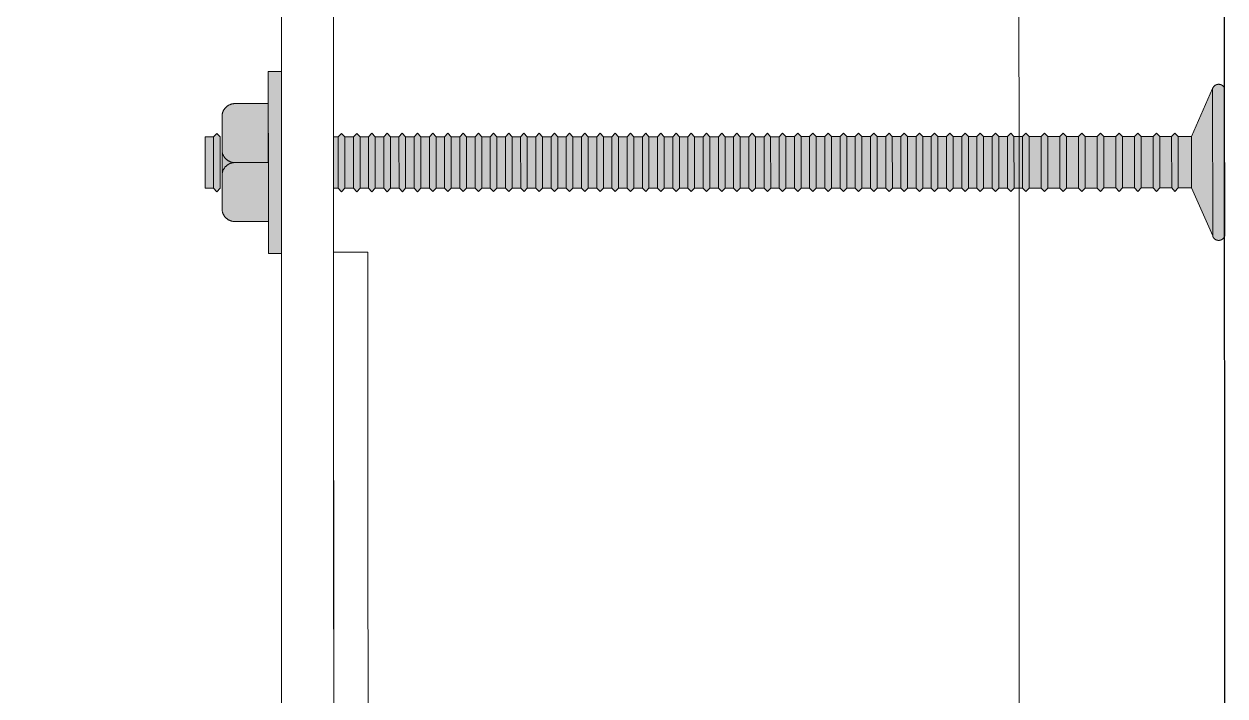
# Model space of a CAD drawing. Header units: metres. Extents: x 19 to 230, y -653 to -519.
# Drawn here: x 28.1587 to 28.2287, y -529.9004 to -529.8612 of the extents above; entities that cross this region are included whole.
import ezdxf

# ---------------------------------------------------------------- set-up
doc = ezdxf.new("R2010")
doc.units = ezdxf.units.M
doc.header["$LTSCALE"] = 0.0125
for name, color, linetype, lineweight in [('03Aussenhaut', 30, 'Continuous', 30), ('05Fenster', 171, 'Continuous', 15), ('Befestigung', 253, 'Continuous', 5), ('Fenster', 65, 'Continuous', 5), ('Platten', 2, 'Continuous', 15), ('UProfil', 153, 'Continuous', 20)]:
    doc.layers.add(name, color=color, linetype=linetype, lineweight=lineweight)

# ---------------------------------------------------------------- blocks, each defined once
blk = doc.blocks.new('ElementFe seite')
at = {"layer": 'Befestigung', "linetype": 'Continuous', "lineweight": 0}
h = blk.add_hatch(color=256, dxfattribs=at)
h.paths.add_polyline_path([(-3.042, 61.789), (-3.807, 61.789), (-3.807, 51.184), (-3.042, 51.184)])
h.paths.add_polyline_path([(-3.807, 59.928), (-5.76, 59.928), (-5.786, 59.927), (-5.811, 59.926), (-5.837, 59.924), (-5.862, 59.921), (-5.887, 59.917), (-5.913, 59.912), (-5.938, 59.906), (-5.962, 59.9), (-5.987, 59.892), (-6.011, 59.884), (-6.035, 59.875), (-6.059, 59.866), (-6.082, 59.855), (-6.105, 59.844), (-6.128, 59.831), (-6.15, 59.818), (-6.171, 59.805), (-6.193, 59.79), (-6.213, 59.775), (-6.233, 59.759), (-6.253, 59.743), (-6.272, 59.726), (-6.29, 59.708), (-6.308, 59.69), (-6.325, 59.671), (-6.342, 59.651), (-6.358, 59.631), (-6.373, 59.61), (-6.387, 59.589), (-6.401, 59.567), (-6.414, 59.545), (-6.426, 59.523), (-6.437, 59.5), (-6.448, 59.476), (-6.458, 59.453), (-6.467, 59.429), (-6.475, 59.405), (-6.482, 59.38), (-6.489, 59.355), (-6.494, 59.33), (-6.499, 59.305), (-6.503, 59.28), (-6.506, 59.254), (-6.508, 59.229), (-6.51, 59.203), (-6.51, 59.178), (-6.51, 57.239), (-6.51, 57.213), (-6.508, 57.188), (-6.506, 57.162), (-6.503, 57.137), (-6.499, 57.111), (-6.494, 57.086), (-6.489, 57.061), (-6.482, 57.037), (-6.475, 57.012), (-6.467, 56.988), (-6.458, 56.964), (-6.448, 56.94), (-6.437, 56.917), (-6.426, 56.894), (-6.414, 56.871), (-6.401, 56.849), (-6.387, 56.828), (-6.373, 56.806), (-6.358, 56.786), (-6.342, 56.766), (-6.325, 56.746), (-6.308, 56.727), (-6.29, 56.709), (-6.272, 56.691), (-6.253, 56.674), (-6.233, 56.657), (-6.213, 56.641), (-6.193, 56.626), (-6.171, 56.612), (-6.15, 56.598), (-6.128, 56.585), (-6.105, 56.573), (-6.082, 56.562), (-6.059, 56.551), (-6.035, 56.541), (-6.011, 56.532), (-5.987, 56.524), (-5.962, 56.517), (-5.938, 56.51), (-5.913, 56.505), (-5.887, 56.5), (-5.862, 56.496), (-5.837, 56.493), (-5.811, 56.491), (-5.786, 56.489), (-5.76, 56.489), (-3.807, 56.489)])
h.paths.add_polyline_path([(-3.807, 56.489), (-5.76, 56.489), (-5.786, 56.488), (-5.811, 56.487), (-5.837, 56.485), (-5.862, 56.482), (-5.887, 56.478), (-5.913, 56.473), (-5.938, 56.468), (-5.962, 56.461), (-5.987, 56.454), (-6.011, 56.446), (-6.035, 56.437), (-6.059, 56.427), (-6.082, 56.416), (-6.105, 56.405), (-6.128, 56.393), (-6.15, 56.38), (-6.171, 56.366), (-6.193, 56.352), (-6.213, 56.336), (-6.233, 56.321), (-6.253, 56.304), (-6.272, 56.287), (-6.29, 56.269), (-6.308, 56.251), (-6.325, 56.232), (-6.342, 56.212), (-6.358, 56.192), (-6.373, 56.171), (-6.387, 56.15), (-6.401, 56.129), (-6.414, 56.106), (-6.426, 56.084), (-6.437, 56.061), (-6.448, 56.038), (-6.458, 56.014), (-6.467, 55.99), (-6.475, 55.966), (-6.482, 55.941), (-6.489, 55.916), (-6.494, 55.891), (-6.499, 55.866), (-6.503, 55.841), (-6.506, 55.816), (-6.508, 55.79), (-6.51, 55.764), (-6.51, 55.739), (-6.51, 53.8), (-6.51, 53.775), (-6.508, 53.749), (-6.506, 53.723), (-6.503, 53.698), (-6.499, 53.673), (-6.494, 53.648), (-6.489, 53.623), (-6.482, 53.598), (-6.475, 53.573), (-6.467, 53.549), (-6.458, 53.525), (-6.448, 53.501), (-6.437, 53.478), (-6.426, 53.455), (-6.414, 53.433), (-6.401, 53.41), (-6.387, 53.389), (-6.373, 53.368), (-6.358, 53.347), (-6.342, 53.327), (-6.325, 53.307), (-6.308, 53.288), (-6.29, 53.27), (-6.272, 53.252), (-6.253, 53.235), (-6.233, 53.218), (-6.213, 53.203), (-6.193, 53.187), (-6.171, 53.173), (-6.15, 53.159), (-6.128, 53.146), (-6.105, 53.134), (-6.082, 53.123), (-6.059, 53.112), (-6.035, 53.102), (-6.011, 53.093), (-5.987, 53.085), (-5.962, 53.078), (-5.938, 53.071), (-5.913, 53.066), (-5.887, 53.061), (-5.862, 53.057), (-5.837, 53.054), (-5.811, 53.052), (-5.786, 53.051), (-5.76, 53.05), (-3.807, 53.05)])
h.paths.add_polyline_path([(-6.071, 56.556), (-6.117, 56.579), (-6.161, 56.605), (-6.203, 56.633), (-6.243, 56.665), (-6.281, 56.699), (-6.317, 56.736), (-6.35, 56.775), (-6.38, 56.817), (-6.408, 56.86), (-6.432, 56.905), (-6.453, 56.952), (-6.471, 57), (-6.486, 57.049), (-6.497, 57.099), (-6.505, 57.149), (-6.51, 57.208), (-6.51, 55.756), (-6.508, 55.803), (-6.502, 55.854), (-6.492, 55.904), (-6.479, 55.954), (-6.463, 56.002), (-6.443, 56.05), (-6.42, 56.095), (-6.394, 56.14), (-6.366, 56.182), (-6.334, 56.222), (-6.3, 56.26), (-6.263, 56.296), (-6.224, 56.329), (-6.182, 56.359), (-6.139, 56.387), (-6.094, 56.411), (-6.047, 56.432), (-5.999, 56.45), (-5.95, 56.465), (-5.9, 56.476), (-5.849, 56.484), (-5.786, 56.489), (-5.824, 56.491), (-5.875, 56.497), (-5.925, 56.507), (-5.975, 56.52), (-6.023, 56.536)])
h.paths.add_polyline_path([(-6.614, 57.989), (-6.808, 58.189), (-7.002, 57.989), (-7.002, 54.989), (-6.808, 54.786), (-6.614, 54.989)])
h.paths.add_polyline_path([(-7.002, 57.989), (-7.502, 57.989), (-7.502, 54.989), (-7.002, 54.989)])
at = {"layer": 'Befestigung', "linetype": 'Continuous', "lineweight": 0, "extrusion": (0, 0, -1)}
for points in [[(-52, 60.789), (-52, 52.184), (-51.998, 52.178), (-51.995, 52.172), (-51.992, 52.166), (-51.989, 52.159), (-51.987, 52.153), (-51.983, 52.147), (-51.98, 52.141), (-51.977, 52.135), (-51.974, 52.129), (-51.97, 52.123), (-51.966, 52.117), (-51.962, 52.111), (-51.959, 52.106), (-51.954, 52.1), (-51.95, 52.094), (-51.946, 52.089), (-51.942, 52.083), (-51.937, 52.077), (-51.932, 52.072), (-51.928, 52.067), (-51.923, 52.061), (-51.918, 52.056), (-51.913, 52.051), (-51.907, 52.046), (-51.902, 52.041), (-51.897, 52.036), (-51.891, 52.032), (-51.886, 52.027), (-51.88, 52.023), (-51.874, 52.018), (-51.868, 52.014), (-51.862, 52.01), (-51.856, 52.006), (-51.85, 52.002), (-51.844, 51.998), (-51.838, 51.994), (-51.831, 51.991), (-51.825, 51.987), (-51.819, 51.984), (-51.812, 51.981), (-51.806, 51.978), (-51.799, 51.975), (-51.792, 51.972), (-51.786, 51.969), (-51.779, 51.967), (-51.772, 51.964), (-51.765, 51.962), (-51.759, 51.96), (-51.752, 51.958), (-51.745, 51.956), (-51.738, 51.954), (-51.731, 51.953), (-51.724, 51.951), (-51.718, 51.95), (-51.711, 51.949), (-51.704, 51.948), (-51.697, 51.947), (-51.69, 51.946), (-51.684, 51.945), (-51.677, 51.945), (-51.67, 51.944), (-51.663, 51.944), (-51.657, 51.944), (-51.65, 51.944), (-51.643, 51.944), (-51.637, 51.944), (-51.63, 51.944), (-51.623, 51.945), (-51.616, 51.945), (-51.61, 51.946), (-51.603, 51.947), (-51.596, 51.948), (-51.589, 51.949), (-51.582, 51.95), (-51.576, 51.951), (-51.569, 51.953), (-51.562, 51.954), (-51.555, 51.956), (-51.548, 51.958), (-51.541, 51.96), (-51.535, 51.962), (-51.528, 51.964), (-51.521, 51.967), (-51.514, 51.969), (-51.508, 51.972), (-51.501, 51.975), (-51.494, 51.978), (-51.488, 51.981), (-51.481, 51.984), (-51.475, 51.987), (-51.469, 51.991), (-51.462, 51.994), (-51.456, 51.998), (-51.45, 52.002), (-51.444, 52.006), (-51.438, 52.01), (-51.432, 52.014), (-51.426, 52.018), (-51.42, 52.023), (-51.414, 52.027), (-51.409, 52.032), (-51.403, 52.036), (-51.398, 52.041), (-51.393, 52.046), (-51.387, 52.051), (-51.382, 52.056), (-51.377, 52.061), (-51.372, 52.067), (-51.368, 52.072), (-51.363, 52.077), (-51.358, 52.083), (-51.354, 52.089), (-51.35, 52.094), (-51.346, 52.1), (-51.341, 52.106), (-51.338, 52.111), (-51.334, 52.117), (-51.33, 52.123), (-51.326, 52.129), (-51.323, 52.135), (-51.32, 52.141), (-51.317, 52.147), (-51.313, 52.153), (-51.311, 52.159), (-51.308, 52.166), (-51.305, 52.172), (-51.302, 52.178), (-51.3, 52.184), (-51.3, 60.789), (-51.302, 60.795), (-51.304, 60.802), (-51.307, 60.808), (-51.309, 60.815), (-51.312, 60.821), (-51.314, 60.828), (-51.317, 60.834), (-51.32, 60.841), (-51.324, 60.847), (-51.327, 60.853), (-51.33, 60.86), (-51.334, 60.866), (-51.338, 60.872), (-51.342, 60.878), (-51.346, 60.884), (-51.35, 60.89), (-51.354, 60.896), (-51.358, 60.902), (-51.363, 60.908), (-51.367, 60.914), (-51.372, 60.919), (-51.377, 60.925), (-51.382, 60.931), (-51.387, 60.936), (-51.393, 60.941), (-51.398, 60.946), (-51.404, 60.952), (-51.409, 60.957), (-51.415, 60.961), (-51.421, 60.966), (-51.427, 60.971), (-51.433, 60.975), (-51.439, 60.98), (-51.445, 60.984), (-51.451, 60.988), (-51.458, 60.992), (-51.464, 60.996), (-51.47, 61), (-51.477, 61.003), (-51.484, 61.007), (-51.49, 61.01), (-51.497, 61.013), (-51.504, 61.016), (-51.511, 61.019), (-51.518, 61.022), (-51.525, 61.025), (-51.531, 61.027), (-51.538, 61.029), (-51.545, 61.032), (-51.552, 61.034), (-51.559, 61.035), (-51.566, 61.037), (-51.574, 61.039), (-51.581, 61.04), (-51.588, 61.041), (-51.595, 61.043), (-51.602, 61.044), (-51.609, 61.045), (-51.616, 61.045), (-51.623, 61.046), (-51.629, 61.046), (-51.636, 61.047), (-51.643, 61.047), (-51.65, 61.047), (-51.657, 61.047), (-51.664, 61.047), (-51.671, 61.046), (-51.677, 61.046), (-51.684, 61.045), (-51.691, 61.045), (-51.698, 61.044), (-51.705, 61.043), (-51.712, 61.041), (-51.719, 61.04), (-51.726, 61.039), (-51.734, 61.037), (-51.741, 61.035), (-51.748, 61.034), (-51.755, 61.032), (-51.762, 61.029), (-51.769, 61.027), (-51.775, 61.025), (-51.782, 61.022), (-51.789, 61.019), (-51.796, 61.016), (-51.803, 61.013), (-51.81, 61.01), (-51.816, 61.007), (-51.823, 61.003), (-51.83, 61), (-51.836, 60.996), (-51.842, 60.992), (-51.849, 60.988), (-51.855, 60.984), (-51.861, 60.98), (-51.867, 60.975), (-51.873, 60.971), (-51.879, 60.966), (-51.885, 60.961), (-51.891, 60.957), (-51.896, 60.952), (-51.902, 60.946), (-51.907, 60.941), (-51.913, 60.936), (-51.918, 60.931), (-51.923, 60.925), (-51.928, 60.919), (-51.933, 60.914), (-51.937, 60.908), (-51.942, 60.902), (-51.946, 60.896), (-51.95, 60.89), (-51.954, 60.884), (-51.958, 60.878), (-51.962, 60.872), (-51.966, 60.866), (-51.97, 60.86), (-51.973, 60.853), (-51.976, 60.847), (-51.98, 60.841), (-51.983, 60.834), (-51.986, 60.828), (-51.988, 60.821), (-51.991, 60.815), (-51.993, 60.808), (-51.996, 60.802), (-51.998, 60.795)], [(-51.3, 60.789), (-51.3, 52.184), (-50.057, 54.989), (-50.057, 57.989)], [(-0.655, 57.989), (-0.655, 54.989), (-0.462, 54.786), (-0.268, 54.989), (-0.268, 57.989), (-0.462, 58.189)], [(-1.543, 57.989), (-1.543, 54.989), (-1.349, 54.786), (-1.155, 54.989), (-1.155, 57.989), (-1.349, 58.189)], [(-2.431, 57.989), (-2.431, 54.989), (-2.237, 54.786), (-2.043, 54.989), (-2.043, 57.989), (-2.237, 58.189)], [(-3.318, 57.989), (-3.318, 54.989), (-3.124, 54.786), (-2.931, 54.989), (-2.931, 57.989), (-3.124, 58.189)], [(-4.206, 57.989), (-4.206, 54.989), (-4.012, 54.786), (-3.818, 54.989), (-3.818, 57.989), (-4.012, 58.189)], [(-5.093, 57.989), (-5.093, 54.989), (-4.899, 54.786), (-4.706, 54.989), (-4.706, 57.989), (-4.899, 58.189)], [(-5.981, 57.989), (-5.981, 54.989), (-5.787, 54.786), (-5.593, 54.989), (-5.593, 57.989), (-5.787, 58.189)], [(-6.868, 57.989), (-6.868, 54.989), (-6.675, 54.786), (-6.481, 54.989), (-6.481, 57.989), (-6.675, 58.189)], [(-7.756, 57.989), (-7.756, 54.989), (-7.562, 54.786), (-7.368, 54.989), (-7.368, 57.989), (-7.562, 58.189)], [(-8.643, 57.989), (-8.643, 54.989), (-8.45, 54.786), (-8.256, 54.989), (-8.256, 57.989), (-8.45, 58.189)], [(-9.531, 57.989), (-9.531, 54.989), (-9.337, 54.786), (-9.143, 54.989), (-9.143, 57.989), (-9.337, 58.189)], [(-10.418, 57.989), (-10.418, 54.989), (-10.225, 54.786), (-10.031, 54.989), (-10.031, 57.989), (-10.225, 58.189)], [(-11.306, 57.989), (-11.306, 54.989), (-11.112, 54.786), (-10.918, 54.989), (-10.918, 57.989), (-11.112, 58.189)], [(-12.194, 57.989), (-12.194, 54.989), (-12, 54.786), (-11.806, 54.989), (-11.806, 57.989), (-12, 58.189)], [(-13.081, 57.989), (-13.081, 54.989), (-12.887, 54.786), (-12.694, 54.989), (-12.694, 57.989), (-12.887, 58.189)], [(-13.969, 57.989), (-13.969, 54.989), (-13.775, 54.786), (-13.581, 54.989), (-13.581, 57.989), (-13.775, 58.189)], [(-14.856, 57.989), (-14.856, 54.989), (-14.662, 54.786), (-14.469, 54.989), (-14.469, 57.989), (-14.662, 58.189)], [(-15.744, 57.989), (-15.744, 54.989), (-15.55, 54.786), (-15.356, 54.989), (-15.356, 57.989), (-15.55, 58.189)], [(-16.631, 57.989), (-16.631, 54.989), (-16.437, 54.786), (-16.244, 54.989), (-16.244, 57.989), (-16.437, 58.189)], [(-17.519, 57.989), (-17.519, 54.989), (-17.325, 54.786), (-17.131, 54.989), (-17.131, 57.989), (-17.325, 58.189)], [(-18.406, 57.989), (-18.406, 54.989), (-18.213, 54.786), (-18.019, 54.989), (-18.019, 57.989), (-18.213, 58.189)], [(-19.294, 57.989), (-19.294, 54.989), (-19.1, 54.786), (-18.906, 54.989), (-18.906, 57.989), (-19.1, 58.189)], [(-20.181, 57.989), (-20.181, 54.989), (-19.988, 54.786), (-19.794, 54.989), (-19.794, 57.989), (-19.988, 58.189)], [(-21.069, 57.989), (-21.069, 54.989), (-20.875, 54.786), (-20.681, 54.989), (-20.681, 57.989), (-20.875, 58.189)], [(-21.956, 57.989), (-21.956, 54.989), (-21.763, 54.786), (-21.569, 54.989), (-21.569, 57.989), (-21.763, 58.189)], [(-22.844, 57.989), (-22.844, 54.989), (-22.65, 54.786), (-22.456, 54.989), (-22.456, 57.989), (-22.65, 58.189)], [(-23.732, 57.989), (-23.732, 54.989), (-23.538, 54.786), (-23.344, 54.989), (-23.344, 57.989), (-23.538, 58.189)], [(-24.619, 57.989), (-24.619, 54.989), (-24.425, 54.786), (-24.232, 54.989), (-24.232, 57.989), (-24.425, 58.189)], [(-25.507, 57.989), (-25.507, 54.989), (-25.313, 54.786), (-25.119, 54.989), (-25.119, 57.989), (-25.313, 58.189)], [(-26.394, 57.989), (-26.394, 54.989), (-26.2, 54.786), (-26.007, 54.989), (-26.007, 57.989), (-26.2, 58.189)], [(-27.282, 57.989), (-27.282, 54.989), (-27.088, 54.786), (-26.894, 54.989), (-26.894, 57.989), (-27.088, 58.189)], [(-28.169, 57.989), (-28.169, 54.989), (-27.975, 54.786), (-27.782, 54.989), (-27.782, 57.989), (-27.975, 58.189)], [(-29.057, 57.989), (-29.057, 54.989), (-28.863, 54.786), (-28.669, 54.989), (-28.669, 57.989), (-28.863, 58.189)], [(-29.944, 57.989), (-29.944, 54.989), (-29.751, 54.786), (-29.557, 54.989), (-29.557, 57.989), (-29.751, 58.189)], [(-30.832, 57.989), (-30.832, 54.989), (-30.638, 54.786), (-30.444, 54.989), (-30.444, 57.989), (-30.638, 58.189)], [(-31.719, 57.989), (-31.719, 54.989), (-31.526, 54.786), (-31.332, 54.989), (-31.332, 57.989), (-31.526, 58.189)], [(-32.607, 57.989), (-32.607, 54.989), (-32.413, 54.786), (-32.219, 54.989), (-32.219, 57.989), (-32.413, 58.189)], [(-33.494, 57.989), (-33.494, 54.989), (-33.301, 54.786), (-33.107, 54.989), (-33.107, 57.989), (-33.301, 58.189)], [(-34.382, 57.989), (-34.382, 54.989), (-34.188, 54.786), (-33.994, 54.989), (-33.994, 57.989), (-34.188, 58.189)], [(-35.27, 57.989), (-35.27, 54.989), (-35.076, 54.786), (-34.882, 54.989), (-34.882, 57.989), (-35.076, 58.189)], [(-36.157, 57.989), (-36.157, 54.989), (-35.963, 54.786), (-35.77, 54.989), (-35.77, 57.989), (-35.963, 58.189)], [(-37.045, 57.989), (-37.045, 54.989), (-36.851, 54.786), (-36.657, 54.989), (-36.657, 57.989), (-36.851, 58.189)], [(-37.932, 57.989), (-37.932, 54.989), (-37.738, 54.786), (-37.545, 54.989), (-37.545, 57.989), (-37.738, 58.189)], [(-38.82, 57.989), (-38.82, 54.989), (-38.626, 54.786), (-38.432, 54.989), (-38.432, 57.989), (-38.626, 58.189)], [(-39.707, 57.989), (-39.707, 54.989), (-39.514, 54.786), (-39.32, 54.989), (-39.32, 57.989), (-39.514, 58.189)], [(-40.595, 57.989), (-40.595, 54.989), (-40.401, 54.786), (-40.207, 54.989), (-40.207, 57.989), (-40.401, 58.189)], [(-41.682, 57.989), (-41.682, 54.989), (-41.489, 54.786), (-41.295, 54.989), (-41.295, 57.989), (-41.489, 58.189)], [(-42.77, 57.989), (-42.77, 54.989), (-42.576, 54.786), (-42.382, 54.989), (-42.382, 57.989), (-42.576, 58.189)], [(-43.857, 57.989), (-43.857, 54.989), (-43.664, 54.786), (-43.47, 54.989), (-43.47, 57.989), (-43.664, 58.189)], [(-44.945, 57.989), (-44.945, 54.989), (-44.751, 54.786), (-44.557, 54.989), (-44.557, 57.989), (-44.751, 58.189)], [(-46.033, 57.989), (-46.033, 54.989), (-45.839, 54.786), (-45.645, 54.989), (-45.645, 57.989), (-45.839, 58.189)], [(-47.12, 57.989), (-47.12, 54.989), (-46.926, 54.786), (-46.733, 54.989), (-46.733, 57.989), (-46.926, 58.189)], [(-48.208, 57.989), (-48.208, 54.989), (-48.014, 54.786), (-47.82, 54.989), (-47.82, 57.989), (-48.014, 58.189)], [(-49.295, 57.989), (-49.295, 54.989), (-49.101, 54.786), (-48.908, 54.989), (-48.908, 57.989), (-49.101, 58.189)], [(-0.268, 57.989), (-0.268, 54.989), (0, 54.989), (0, 57.989)], [(-1.155, 57.989), (-1.155, 54.989), (-0.655, 54.989), (-0.655, 57.989)], [(-2.043, 57.989), (-2.043, 54.989), (-1.543, 54.989), (-1.543, 57.989)], [(-2.931, 57.989), (-2.931, 54.989), (-2.431, 54.989), (-2.431, 57.989)], [(-3.818, 57.989), (-3.818, 54.989), (-3.318, 54.989), (-3.318, 57.989)], [(-4.706, 57.989), (-4.706, 54.989), (-4.206, 54.989), (-4.206, 57.989)], [(-5.593, 57.989), (-5.593, 54.989), (-5.093, 54.989), (-5.093, 57.989)], [(-6.481, 57.989), (-6.481, 54.989), (-5.981, 54.989), (-5.981, 57.989)], [(-7.368, 57.989), (-7.368, 54.989), (-6.868, 54.989), (-6.868, 57.989)], [(-8.256, 57.989), (-8.256, 54.989), (-7.756, 54.989), (-7.756, 57.989)], [(-9.143, 57.989), (-9.143, 54.989), (-8.643, 54.989), (-8.643, 57.989)], [(-10.031, 57.989), (-10.031, 54.989), (-9.531, 54.989), (-9.531, 57.989)], [(-10.918, 57.989), (-10.918, 54.989), (-10.418, 54.989), (-10.418, 57.989)], [(-11.806, 57.989), (-11.806, 54.989), (-11.306, 54.989), (-11.306, 57.989)], [(-12.694, 57.989), (-12.694, 54.989), (-12.194, 54.989), (-12.194, 57.989)], [(-13.581, 57.989), (-13.581, 54.989), (-13.081, 54.989), (-13.081, 57.989)], [(-14.469, 57.989), (-14.469, 54.989), (-13.969, 54.989), (-13.969, 57.989)], [(-15.356, 57.989), (-15.356, 54.989), (-14.856, 54.989), (-14.856, 57.989)], [(-16.244, 57.989), (-16.244, 54.989), (-15.744, 54.989), (-15.744, 57.989)], [(-17.131, 57.989), (-17.131, 54.989), (-16.631, 54.989), (-16.631, 57.989)], [(-18.019, 57.989), (-18.019, 54.989), (-17.519, 54.989), (-17.519, 57.989)], [(-18.906, 57.989), (-18.906, 54.989), (-18.406, 54.989), (-18.406, 57.989)], [(-19.794, 57.989), (-19.794, 54.989), (-19.294, 54.989), (-19.294, 57.989)], [(-20.681, 57.989), (-20.681, 54.989), (-20.181, 54.989), (-20.181, 57.989)], [(-21.569, 57.989), (-21.569, 54.989), (-21.069, 54.989), (-21.069, 57.989)], [(-22.456, 57.989), (-22.456, 54.989), (-21.956, 54.989), (-21.956, 57.989)], [(-23.344, 57.989), (-23.344, 54.989), (-22.844, 54.989), (-22.844, 57.989)], [(-24.232, 57.989), (-24.232, 54.989), (-23.732, 54.989), (-23.732, 57.989)], [(-25.119, 57.989), (-25.119, 54.989), (-24.619, 54.989), (-24.619, 57.989)], [(-26.007, 57.989), (-26.007, 54.989), (-25.507, 54.989), (-25.507, 57.989)], [(-26.894, 57.989), (-26.894, 54.989), (-26.394, 54.989), (-26.394, 57.989)], [(-27.782, 57.989), (-27.782, 54.989), (-27.282, 54.989), (-27.282, 57.989)], [(-28.669, 57.989), (-28.669, 54.989), (-28.169, 54.989), (-28.169, 57.989)], [(-29.557, 57.989), (-29.557, 54.989), (-29.057, 54.989), (-29.057, 57.989)], [(-30.444, 57.989), (-30.444, 54.989), (-29.944, 54.989), (-29.944, 57.989)], [(-31.332, 57.989), (-31.332, 54.989), (-30.832, 54.989), (-30.832, 57.989)], [(-32.219, 57.989), (-32.219, 54.989), (-31.719, 54.989), (-31.719, 57.989)], [(-33.107, 57.989), (-33.107, 54.989), (-32.607, 54.989), (-32.607, 57.989)], [(-33.994, 57.989), (-33.994, 54.989), (-33.494, 54.989), (-33.494, 57.989)], [(-34.882, 57.989), (-34.882, 54.989), (-34.382, 54.989), (-34.382, 57.989)], [(-35.77, 57.989), (-35.77, 54.989), (-35.27, 54.989), (-35.27, 57.989)], [(-36.657, 57.989), (-36.657, 54.989), (-36.157, 54.989), (-36.157, 57.989)], [(-37.545, 57.989), (-37.545, 54.989), (-37.045, 54.989), (-37.045, 57.989)], [(-38.432, 57.989), (-38.432, 54.989), (-37.932, 54.989), (-37.932, 57.989)], [(-39.32, 57.989), (-39.32, 54.989), (-38.82, 54.989), (-38.82, 57.989)], [(-40.207, 57.989), (-40.207, 54.989), (-39.707, 54.989), (-39.707, 57.989)], [(-41.295, 57.989), (-41.295, 54.989), (-40.595, 54.989), (-40.595, 57.989)], [(-42.382, 57.989), (-42.382, 54.989), (-41.682, 54.989), (-41.682, 57.989)], [(-43.47, 57.989), (-43.47, 54.989), (-42.77, 54.989), (-42.77, 57.989)], [(-44.557, 57.989), (-44.557, 54.989), (-43.857, 54.989), (-43.857, 57.989)], [(-45.645, 57.989), (-45.645, 54.989), (-44.945, 54.989), (-44.945, 57.989)], [(-46.733, 57.989), (-46.733, 54.989), (-46.033, 54.989), (-46.033, 57.989)], [(-47.82, 57.989), (-47.82, 54.989), (-47.12, 54.989), (-47.12, 57.989)], [(-48.908, 57.989), (-48.908, 54.989), (-48.208, 54.989), (-48.208, 57.989)], [(-50.057, 57.989), (-50.057, 54.989), (-49.295, 54.989), (-49.295, 57.989)]]:
    blk.add_hatch(color=256, dxfattribs=at).paths.add_polyline_path(points, flags=0)
at = {"layer": 'Befestigung', "linetype": 'Continuous', "lineweight": 5}
for points in [[(-3.042, 61.789), (-3.042, 51.184), (-3.807, 51.184), (-3.807, 61.789)], [(51.3, 60.789), (51.3, 52.184), (50.057, 54.989), (50.057, 57.989)], [(-6.614, 57.989), (-6.614, 54.989), (-6.808, 54.786), (-7.002, 54.989), (-7.002, 57.989), (-6.808, 58.189)], [(0.655, 57.989), (0.655, 54.989), (0.462, 54.786), (0.268, 54.989), (0.268, 57.989), (0.462, 58.189)], [(1.543, 57.989), (1.543, 54.989), (1.349, 54.786), (1.155, 54.989), (1.155, 57.989), (1.349, 58.189)], [(2.431, 57.989), (2.431, 54.989), (2.237, 54.786), (2.043, 54.989), (2.043, 57.989), (2.237, 58.189)], [(3.318, 57.989), (3.318, 54.989), (3.124, 54.786), (2.931, 54.989), (2.931, 57.989), (3.124, 58.189)], [(4.206, 57.989), (4.206, 54.989), (4.012, 54.786), (3.818, 54.989), (3.818, 57.989), (4.012, 58.189)], [(5.093, 57.989), (5.093, 54.989), (4.899, 54.786), (4.706, 54.989), (4.706, 57.989), (4.899, 58.189)], [(5.981, 57.989), (5.981, 54.989), (5.787, 54.786), (5.593, 54.989), (5.593, 57.989), (5.787, 58.189)], [(6.868, 57.989), (6.868, 54.989), (6.675, 54.786), (6.481, 54.989), (6.481, 57.989), (6.675, 58.189)], [(7.756, 57.989), (7.756, 54.989), (7.562, 54.786), (7.368, 54.989), (7.368, 57.989), (7.562, 58.189)], [(8.643, 57.989), (8.643, 54.989), (8.45, 54.786), (8.256, 54.989), (8.256, 57.989), (8.45, 58.189)], [(9.531, 57.989), (9.531, 54.989), (9.337, 54.786), (9.143, 54.989), (9.143, 57.989), (9.337, 58.189)], [(10.418, 57.989), (10.418, 54.989), (10.225, 54.786), (10.031, 54.989), (10.031, 57.989), (10.225, 58.189)], [(11.306, 57.989), (11.306, 54.989), (11.112, 54.786), (10.918, 54.989), (10.918, 57.989), (11.112, 58.189)], [(12.194, 57.989), (12.194, 54.989), (12, 54.786), (11.806, 54.989), (11.806, 57.989), (12, 58.189)], [(13.081, 57.989), (13.081, 54.989), (12.887, 54.786), (12.694, 54.989), (12.694, 57.989), (12.887, 58.189)], [(13.969, 57.989), (13.969, 54.989), (13.775, 54.786), (13.581, 54.989), (13.581, 57.989), (13.775, 58.189)], [(14.856, 57.989), (14.856, 54.989), (14.662, 54.786), (14.469, 54.989), (14.469, 57.989), (14.662, 58.189)], [(15.744, 57.989), (15.744, 54.989), (15.55, 54.786), (15.356, 54.989), (15.356, 57.989), (15.55, 58.189)], [(16.631, 57.989), (16.631, 54.989), (16.437, 54.786), (16.244, 54.989), (16.244, 57.989), (16.437, 58.189)], [(17.519, 57.989), (17.519, 54.989), (17.325, 54.786), (17.131, 54.989), (17.131, 57.989), (17.325, 58.189)], [(18.406, 57.989), (18.406, 54.989), (18.213, 54.786), (18.019, 54.989), (18.019, 57.989), (18.213, 58.189)], [(19.294, 57.989), (19.294, 54.989), (19.1, 54.786), (18.906, 54.989), (18.906, 57.989), (19.1, 58.189)], [(20.181, 57.989), (20.181, 54.989), (19.988, 54.786), (19.794, 54.989), (19.794, 57.989), (19.988, 58.189)], [(21.069, 57.989), (21.069, 54.989), (20.875, 54.786), (20.681, 54.989), (20.681, 57.989), (20.875, 58.189)], [(21.956, 57.989), (21.956, 54.989), (21.763, 54.786), (21.569, 54.989), (21.569, 57.989), (21.763, 58.189)], [(22.844, 57.989), (22.844, 54.989), (22.65, 54.786), (22.456, 54.989), (22.456, 57.989), (22.65, 58.189)], [(23.732, 57.989), (23.732, 54.989), (23.538, 54.786), (23.344, 54.989), (23.344, 57.989), (23.538, 58.189)], [(24.619, 57.989), (24.619, 54.989), (24.425, 54.786), (24.232, 54.989), (24.232, 57.989), (24.425, 58.189)], [(25.507, 57.989), (25.507, 54.989), (25.313, 54.786), (25.119, 54.989), (25.119, 57.989), (25.313, 58.189)], [(26.394, 57.989), (26.394, 54.989), (26.2, 54.786), (26.007, 54.989), (26.007, 57.989), (26.2, 58.189)], [(27.282, 57.989), (27.282, 54.989), (27.088, 54.786), (26.894, 54.989), (26.894, 57.989), (27.088, 58.189)], [(28.169, 57.989), (28.169, 54.989), (27.975, 54.786), (27.782, 54.989), (27.782, 57.989), (27.975, 58.189)], [(29.057, 57.989), (29.057, 54.989), (28.863, 54.786), (28.669, 54.989), (28.669, 57.989), (28.863, 58.189)], [(29.944, 57.989), (29.944, 54.989), (29.751, 54.786), (29.557, 54.989), (29.557, 57.989), (29.751, 58.189)], [(30.832, 57.989), (30.832, 54.989), (30.638, 54.786), (30.444, 54.989), (30.444, 57.989), (30.638, 58.189)], [(31.719, 57.989), (31.719, 54.989), (31.526, 54.786), (31.332, 54.989), (31.332, 57.989), (31.526, 58.189)], [(32.607, 57.989), (32.607, 54.989), (32.413, 54.786), (32.219, 54.989), (32.219, 57.989), (32.413, 58.189)], [(33.494, 57.989), (33.494, 54.989), (33.301, 54.786), (33.107, 54.989), (33.107, 57.989), (33.301, 58.189)], [(34.382, 57.989), (34.382, 54.989), (34.188, 54.786), (33.994, 54.989), (33.994, 57.989), (34.188, 58.189)], [(35.27, 57.989), (35.27, 54.989), (35.076, 54.786), (34.882, 54.989), (34.882, 57.989), (35.076, 58.189)], [(36.157, 57.989), (36.157, 54.989), (35.963, 54.786), (35.77, 54.989), (35.77, 57.989), (35.963, 58.189)], [(37.045, 57.989), (37.045, 54.989), (36.851, 54.786), (36.657, 54.989), (36.657, 57.989), (36.851, 58.189)], [(37.932, 57.989), (37.932, 54.989), (37.738, 54.786), (37.545, 54.989), (37.545, 57.989), (37.738, 58.189)], [(38.82, 57.989), (38.82, 54.989), (38.626, 54.786), (38.432, 54.989), (38.432, 57.989), (38.626, 58.189)], [(39.707, 57.989), (39.707, 54.989), (39.514, 54.786), (39.32, 54.989), (39.32, 57.989), (39.514, 58.189)], [(40.595, 57.989), (40.595, 54.989), (40.401, 54.786), (40.207, 54.989), (40.207, 57.989), (40.401, 58.189)], [(41.682, 57.989), (41.682, 54.989), (41.489, 54.786), (41.295, 54.989), (41.295, 57.989), (41.489, 58.189)], [(42.77, 57.989), (42.77, 54.989), (42.576, 54.786), (42.382, 54.989), (42.382, 57.989), (42.576, 58.189)], [(43.857, 57.989), (43.857, 54.989), (43.664, 54.786), (43.47, 54.989), (43.47, 57.989), (43.664, 58.189)], [(44.945, 57.989), (44.945, 54.989), (44.751, 54.786), (44.557, 54.989), (44.557, 57.989), (44.751, 58.189)], [(46.033, 57.989), (46.033, 54.989), (45.839, 54.786), (45.645, 54.989), (45.645, 57.989), (45.839, 58.189)], [(47.12, 57.989), (47.12, 54.989), (46.926, 54.786), (46.733, 54.989), (46.733, 57.989), (46.926, 58.189)], [(48.208, 57.989), (48.208, 54.989), (48.014, 54.786), (47.82, 54.989), (47.82, 57.989), (48.014, 58.189)], [(49.295, 57.989), (49.295, 54.989), (49.101, 54.786), (48.908, 54.989), (48.908, 57.989), (49.101, 58.189)], [(-7.002, 57.989), (-7.002, 54.989), (-7.502, 54.989), (-7.502, 57.989)], [(0.268, 57.989), (0.268, 54.989), (0, 54.989), (0, 57.989)], [(1.155, 57.989), (1.155, 54.989), (0.655, 54.989), (0.655, 57.989)], [(2.043, 57.989), (2.043, 54.989), (1.543, 54.989), (1.543, 57.989)], [(2.931, 57.989), (2.931, 54.989), (2.431, 54.989), (2.431, 57.989)], [(3.818, 57.989), (3.818, 54.989), (3.318, 54.989), (3.318, 57.989)], [(4.706, 57.989), (4.706, 54.989), (4.206, 54.989), (4.206, 57.989)], [(5.593, 57.989), (5.593, 54.989), (5.093, 54.989), (5.093, 57.989)], [(6.481, 57.989), (6.481, 54.989), (5.981, 54.989), (5.981, 57.989)], [(7.368, 57.989), (7.368, 54.989), (6.868, 54.989), (6.868, 57.989)], [(8.256, 57.989), (8.256, 54.989), (7.756, 54.989), (7.756, 57.989)], [(9.143, 57.989), (9.143, 54.989), (8.643, 54.989), (8.643, 57.989)], [(10.031, 57.989), (10.031, 54.989), (9.531, 54.989), (9.531, 57.989)], [(10.918, 57.989), (10.918, 54.989), (10.418, 54.989), (10.418, 57.989)], [(11.806, 57.989), (11.806, 54.989), (11.306, 54.989), (11.306, 57.989)], [(12.694, 57.989), (12.694, 54.989), (12.194, 54.989), (12.194, 57.989)], [(13.581, 57.989), (13.581, 54.989), (13.081, 54.989), (13.081, 57.989)], [(14.469, 57.989), (14.469, 54.989), (13.969, 54.989), (13.969, 57.989)], [(15.356, 57.989), (15.356, 54.989), (14.856, 54.989), (14.856, 57.989)], [(16.244, 57.989), (16.244, 54.989), (15.744, 54.989), (15.744, 57.989)], [(17.131, 57.989), (17.131, 54.989), (16.631, 54.989), (16.631, 57.989)], [(18.019, 57.989), (18.019, 54.989), (17.519, 54.989), (17.519, 57.989)], [(18.906, 57.989), (18.906, 54.989), (18.406, 54.989), (18.406, 57.989)], [(19.794, 57.989), (19.794, 54.989), (19.294, 54.989), (19.294, 57.989)], [(20.681, 57.989), (20.681, 54.989), (20.181, 54.989), (20.181, 57.989)], [(21.569, 57.989), (21.569, 54.989), (21.069, 54.989), (21.069, 57.989)], [(22.456, 57.989), (22.456, 54.989), (21.956, 54.989), (21.956, 57.989)], [(23.344, 57.989), (23.344, 54.989), (22.844, 54.989), (22.844, 57.989)], [(24.232, 57.989), (24.232, 54.989), (23.732, 54.989), (23.732, 57.989)], [(25.119, 57.989), (25.119, 54.989), (24.619, 54.989), (24.619, 57.989)], [(26.007, 57.989), (26.007, 54.989), (25.507, 54.989), (25.507, 57.989)], [(26.894, 57.989), (26.894, 54.989), (26.394, 54.989), (26.394, 57.989)], [(27.782, 57.989), (27.782, 54.989), (27.282, 54.989), (27.282, 57.989)], [(28.669, 57.989), (28.669, 54.989), (28.169, 54.989), (28.169, 57.989)], [(29.557, 57.989), (29.557, 54.989), (29.057, 54.989), (29.057, 57.989)], [(30.444, 57.989), (30.444, 54.989), (29.944, 54.989), (29.944, 57.989)], [(31.332, 57.989), (31.332, 54.989), (30.832, 54.989), (30.832, 57.989)], [(32.219, 57.989), (32.219, 54.989), (31.719, 54.989), (31.719, 57.989)], [(33.107, 57.989), (33.107, 54.989), (32.607, 54.989), (32.607, 57.989)], [(33.994, 57.989), (33.994, 54.989), (33.494, 54.989), (33.494, 57.989)], [(34.882, 57.989), (34.882, 54.989), (34.382, 54.989), (34.382, 57.989)], [(35.77, 57.989), (35.77, 54.989), (35.27, 54.989), (35.27, 57.989)], [(36.657, 57.989), (36.657, 54.989), (36.157, 54.989), (36.157, 57.989)], [(37.545, 57.989), (37.545, 54.989), (37.045, 54.989), (37.045, 57.989)], [(38.432, 57.989), (38.432, 54.989), (37.932, 54.989), (37.932, 57.989)], [(39.32, 57.989), (39.32, 54.989), (38.82, 54.989), (38.82, 57.989)], [(40.207, 57.989), (40.207, 54.989), (39.707, 54.989), (39.707, 57.989)], [(41.295, 57.989), (41.295, 54.989), (40.595, 54.989), (40.595, 57.989)], [(42.382, 57.989), (42.382, 54.989), (41.682, 54.989), (41.682, 57.989)], [(43.47, 57.989), (43.47, 54.989), (42.77, 54.989), (42.77, 57.989)], [(44.557, 57.989), (44.557, 54.989), (43.857, 54.989), (43.857, 57.989)], [(45.645, 57.989), (45.645, 54.989), (44.945, 54.989), (44.945, 57.989)], [(46.733, 57.989), (46.733, 54.989), (46.033, 54.989), (46.033, 57.989)], [(47.82, 57.989), (47.82, 54.989), (47.12, 54.989), (47.12, 57.989)], [(48.908, 57.989), (48.908, 54.989), (48.208, 54.989), (48.208, 57.989)], [(50.057, 57.989), (50.057, 54.989), (49.295, 54.989), (49.295, 57.989)]]:
    blk.add_lwpolyline(points, close=True, dxfattribs=at)
for points in [[(51.3, 60.789), (51.304, 60.801), (51.308, 60.813), (51.313, 60.825), (51.318, 60.836), (51.324, 60.848), (51.33, 60.859), (51.336, 60.87), (51.343, 60.881), (51.35, 60.891), (51.358, 60.902), (51.366, 60.912), (51.374, 60.922), (51.383, 60.931), (51.392, 60.94), (51.401, 60.949), (51.41, 60.957), (51.42, 60.966), (51.43, 60.973), (51.44, 60.981), (51.451, 60.988), (51.462, 60.995), (51.473, 61.001), (51.484, 61.007), (51.496, 61.013), (51.507, 61.018), (51.519, 61.023), (51.531, 61.027), (51.543, 61.031), (51.555, 61.034), (51.568, 61.038), (51.58, 61.04), (51.593, 61.042), (51.605, 61.044), (51.618, 61.045), (51.631, 61.046), (51.644, 61.047), (51.656, 61.047), (51.669, 61.046), (51.682, 61.045), (51.695, 61.044), (51.707, 61.042), (51.72, 61.04), (51.732, 61.038), (51.745, 61.034), (51.757, 61.031), (51.769, 61.027), (51.781, 61.023), (51.793, 61.018), (51.804, 61.013), (51.816, 61.007), (51.827, 61.001), (51.838, 60.995), (51.849, 60.988), (51.86, 60.981), (51.87, 60.973), (51.88, 60.966), (51.89, 60.957), (51.899, 60.949), (51.908, 60.94), (51.917, 60.931), (51.926, 60.922), (51.934, 60.912), (51.942, 60.902), (51.95, 60.891), (51.957, 60.881), (51.964, 60.87), (51.97, 60.859), (51.976, 60.848), (51.982, 60.836), (51.987, 60.825), (51.992, 60.813), (51.996, 60.801), (52, 60.789)], [(51.3, 52.184), (51.3, 60.789)], [(52, 60.789), (52, 52.184)], [(-5.76, 59.928), (-5.786, 59.927), (-5.811, 59.926), (-5.837, 59.924), (-5.862, 59.921), (-5.887, 59.917), (-5.913, 59.912), (-5.938, 59.906), (-5.962, 59.9), (-5.987, 59.892), (-6.011, 59.884), (-6.035, 59.875), (-6.059, 59.866), (-6.082, 59.855), (-6.105, 59.844), (-6.128, 59.831), (-6.15, 59.818), (-6.171, 59.805), (-6.193, 59.79), (-6.213, 59.775), (-6.233, 59.759), (-6.253, 59.743), (-6.272, 59.726), (-6.29, 59.708), (-6.308, 59.69), (-6.325, 59.671), (-6.342, 59.651), (-6.358, 59.631), (-6.373, 59.61), (-6.387, 59.589), (-6.401, 59.567), (-6.414, 59.545), (-6.426, 59.523), (-6.437, 59.5), (-6.448, 59.476), (-6.458, 59.453), (-6.467, 59.429), (-6.475, 59.405), (-6.482, 59.38), (-6.489, 59.355), (-6.494, 59.33), (-6.499, 59.305), (-6.503, 59.28), (-6.506, 59.254), (-6.508, 59.229), (-6.51, 59.203), (-6.51, 59.178)], [(-3.807, 59.928), (-5.76, 59.928)], [(-3.807, 56.489), (-3.807, 59.928)], [(-6.51, 59.178), (-6.51, 57.239)], [(-6.51, 55.739), (-6.51, 57.239)], [(-6.51, 57.239), (-6.51, 57.213), (-6.508, 57.188), (-6.506, 57.162), (-6.503, 57.137), (-6.499, 57.111), (-6.494, 57.086), (-6.489, 57.061), (-6.482, 57.037), (-6.475, 57.012), (-6.467, 56.988), (-6.458, 56.964), (-6.448, 56.94), (-6.437, 56.917), (-6.426, 56.894), (-6.414, 56.871), (-6.401, 56.849), (-6.387, 56.828), (-6.373, 56.806), (-6.358, 56.786), (-6.342, 56.766), (-6.325, 56.746), (-6.308, 56.727), (-6.29, 56.709), (-6.272, 56.691), (-6.253, 56.674), (-6.233, 56.657), (-6.213, 56.641), (-6.193, 56.626), (-6.171, 56.612), (-6.15, 56.598), (-6.128, 56.585), (-6.105, 56.573), (-6.082, 56.562), (-6.059, 56.551), (-6.035, 56.541), (-6.011, 56.532), (-5.987, 56.524), (-5.962, 56.517), (-5.938, 56.51), (-5.913, 56.505), (-5.887, 56.5), (-5.862, 56.496), (-5.837, 56.493), (-5.811, 56.491), (-5.786, 56.489), (-5.76, 56.489)], [(-6.51, 57.239), (-6.51, 57.213), (-6.508, 57.188), (-6.506, 57.162), (-6.503, 57.137), (-6.499, 57.111), (-6.494, 57.086), (-6.489, 57.061), (-6.482, 57.037), (-6.475, 57.012), (-6.467, 56.988), (-6.458, 56.964), (-6.448, 56.94), (-6.437, 56.917), (-6.426, 56.894), (-6.414, 56.871), (-6.401, 56.849), (-6.387, 56.828), (-6.373, 56.806), (-6.358, 56.786), (-6.342, 56.766), (-6.325, 56.746), (-6.308, 56.727), (-6.29, 56.709), (-6.272, 56.691), (-6.253, 56.674), (-6.233, 56.657), (-6.213, 56.641), (-6.193, 56.626), (-6.171, 56.612), (-6.15, 56.598), (-6.128, 56.585), (-6.105, 56.573), (-6.082, 56.562), (-6.059, 56.551), (-6.035, 56.541), (-6.011, 56.532), (-5.987, 56.524), (-5.962, 56.517), (-5.938, 56.51), (-5.913, 56.505), (-5.887, 56.5), (-5.862, 56.496), (-5.837, 56.493), (-5.811, 56.491), (-5.786, 56.489), (-5.76, 56.489)], [(-5.76, 56.489), (-5.786, 56.488), (-5.811, 56.487), (-5.837, 56.485), (-5.862, 56.482), (-5.887, 56.478), (-5.913, 56.473), (-5.938, 56.468), (-5.962, 56.461), (-5.987, 56.454), (-6.011, 56.446), (-6.035, 56.437), (-6.059, 56.427), (-6.082, 56.416), (-6.105, 56.405), (-6.128, 56.393), (-6.15, 56.38), (-6.171, 56.366), (-6.193, 56.352), (-6.213, 56.336), (-6.233, 56.321), (-6.253, 56.304), (-6.272, 56.287), (-6.29, 56.269), (-6.308, 56.251), (-6.325, 56.232), (-6.342, 56.212), (-6.358, 56.192), (-6.373, 56.171), (-6.387, 56.15), (-6.401, 56.129), (-6.414, 56.106), (-6.426, 56.084), (-6.437, 56.061), (-6.448, 56.038), (-6.458, 56.014), (-6.467, 55.99), (-6.475, 55.966), (-6.482, 55.941), (-6.489, 55.916), (-6.494, 55.891), (-6.499, 55.866), (-6.503, 55.841), (-6.506, 55.816), (-6.508, 55.79), (-6.51, 55.764), (-6.51, 55.739)], [(-5.76, 56.489), (-5.786, 56.488), (-5.811, 56.487), (-5.837, 56.485), (-5.862, 56.482), (-5.887, 56.478), (-5.913, 56.473), (-5.938, 56.468), (-5.962, 56.461), (-5.987, 56.454), (-6.011, 56.446), (-6.035, 56.437), (-6.059, 56.427), (-6.082, 56.416), (-6.105, 56.405), (-6.128, 56.393), (-6.15, 56.38), (-6.171, 56.366), (-6.193, 56.352), (-6.213, 56.336), (-6.233, 56.321), (-6.253, 56.304), (-6.272, 56.287), (-6.29, 56.269), (-6.308, 56.251), (-6.325, 56.232), (-6.342, 56.212), (-6.358, 56.192), (-6.373, 56.171), (-6.387, 56.15), (-6.401, 56.129), (-6.414, 56.106), (-6.426, 56.084), (-6.437, 56.061), (-6.448, 56.038), (-6.458, 56.014), (-6.467, 55.99), (-6.475, 55.966), (-6.482, 55.941), (-6.489, 55.916), (-6.494, 55.891), (-6.499, 55.866), (-6.503, 55.841), (-6.506, 55.816), (-6.508, 55.79), (-6.51, 55.764), (-6.51, 55.739)], [(-3.807, 56.489), (-5.76, 56.489)], [(-5.76, 56.489), (-3.807, 56.489)], [(-3.807, 53.05), (-3.807, 56.489)], [(-6.51, 55.739), (-6.51, 53.8)], [(-6.51, 53.8), (-6.51, 53.775), (-6.508, 53.749), (-6.506, 53.723), (-6.503, 53.698), (-6.499, 53.673), (-6.494, 53.648), (-6.489, 53.623), (-6.482, 53.598), (-6.475, 53.573), (-6.467, 53.549), (-6.458, 53.525), (-6.448, 53.501), (-6.437, 53.478), (-6.426, 53.455), (-6.414, 53.433), (-6.401, 53.41), (-6.387, 53.389), (-6.373, 53.368), (-6.358, 53.347), (-6.342, 53.327), (-6.325, 53.307), (-6.308, 53.288), (-6.29, 53.27), (-6.272, 53.252), (-6.253, 53.235), (-6.233, 53.218), (-6.213, 53.203), (-6.193, 53.187), (-6.171, 53.173), (-6.15, 53.159), (-6.128, 53.146), (-6.105, 53.134), (-6.082, 53.123), (-6.059, 53.112), (-6.035, 53.102), (-6.011, 53.093), (-5.987, 53.085), (-5.962, 53.078), (-5.938, 53.071), (-5.913, 53.066), (-5.887, 53.061), (-5.862, 53.057), (-5.837, 53.054), (-5.811, 53.052), (-5.786, 53.051), (-5.76, 53.05)], [(-5.76, 53.05), (-3.807, 53.05)], [(52, 52.184), (51.995, 52.172), (51.99, 52.16), (51.984, 52.148), (51.978, 52.137), (51.971, 52.125), (51.964, 52.114), (51.957, 52.104), (51.949, 52.093), (51.941, 52.083), (51.933, 52.073), (51.924, 52.063), (51.915, 52.053), (51.906, 52.044), (51.896, 52.036), (51.886, 52.027), (51.876, 52.019), (51.865, 52.012), (51.854, 52.004), (51.843, 51.997), (51.832, 51.991), (51.82, 51.985), (51.808, 51.979), (51.796, 51.974), (51.784, 51.969), (51.772, 51.964), (51.76, 51.96), (51.747, 51.957), (51.734, 51.953), (51.722, 51.951), (51.709, 51.948), (51.696, 51.947), (51.683, 51.945), (51.67, 51.944), (51.657, 51.944), (51.643, 51.944), (51.63, 51.944), (51.617, 51.945), (51.604, 51.947), (51.591, 51.948), (51.578, 51.951), (51.566, 51.953), (51.553, 51.957), (51.54, 51.96), (51.528, 51.964), (51.516, 51.969), (51.504, 51.974), (51.492, 51.979), (51.48, 51.985), (51.468, 51.991), (51.457, 51.997), (51.446, 52.004), (51.435, 52.012), (51.424, 52.019), (51.414, 52.027), (51.404, 52.036), (51.394, 52.044), (51.385, 52.053), (51.376, 52.063), (51.367, 52.073), (51.359, 52.083), (51.351, 52.093), (51.343, 52.104), (51.336, 52.114), (51.329, 52.125), (51.322, 52.137), (51.316, 52.148), (51.31, 52.16), (51.305, 52.172), (51.3, 52.184)]]:
    blk.add_lwpolyline(points, dxfattribs=at)
at = {"layer": 'Fenster'}
for points in [[(-0.001, 61.708), (-0.001, 105.707)], [(1.999, 105.707), (1.999, 61.708)], [(1.999, 61.708), (-0.001, 61.708)]]:
    blk.add_lwpolyline(points, dxfattribs=at)
at = {"layer": 'Platten', "linetype": 'Continuous', "lineweight": 13}
blk.add_lwpolyline([(40, 109.006), (40, -6), (52, -6), (52, 109.006)], close=True, dxfattribs=at)
at = {"layer": 'UProfil'}
blk.add_lwpolyline([(-80.042, 200), (-80.042, 196.968), (-3.042, 196.968), (-3.042, 3.034), (-80.042, 3.034), (-80.042, 0), (0, 0), (0, 200)], close=True, dxfattribs=at)

msp = doc.modelspace()

# ---------------------------------------------------------------- linework, layer by layer
at = {"layer": '03Aussenhaut', "linetype": 'Continuous'}
msp.add_line((28.228735, -529.924695), (28.228689, -529.793008), dxfattribs=at)

# ---------------------------------------------------------------- block references
at = {"layer": '05Fenster', "xscale": -0.001, "yscale": 0.0009999999999999998, "zscale": 0.001, "rotation": 180.0199990807646}
msp.add_blockref('ElementFe seite', (28.176696, -529.812792), dxfattribs=at)

doc.saveas('drawing.dxf')
